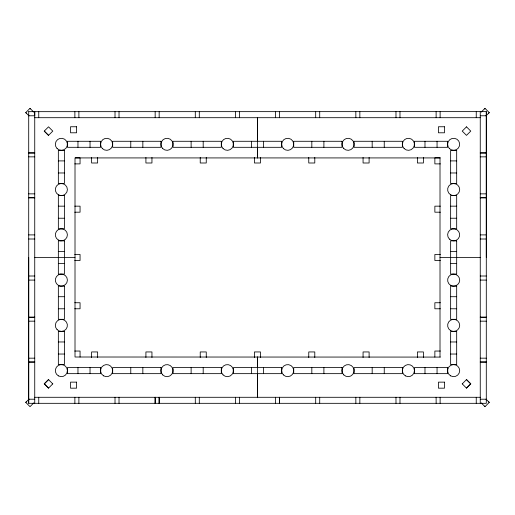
<?xml version="1.0" encoding="UTF-8"?>
<svg xmlns="http://www.w3.org/2000/svg" width="515" height="515" viewBox="0 0 515 515"><rect width="100%" height="100%" fill="white"/><g stroke="black" fill="none" stroke-linecap="round" stroke-linejoin="round"><path stroke-width="0.77" d="M28.698 234.898L34.737 234.898M28.698 193.852L34.737 193.852M28.698 152.743L34.737 152.743M486.295 111.665L486.295 403.322L28.698 403.322L28.711 257.468M28.698 399.215L34.737 399.215M28.698 358.17L34.737 358.17M34.737 317.06L28.698 317.086M34.737 276.008L28.698 276.008M440.01 357.011L440.01 157.925L75.01 157.925L75.01 357.011L440.402 357.082M257.513 373.652L257.513 397.696L257.513 357.011L257.513 367.613M257.513 147.316L257.513 157.925L257.513 118.038L257.513 141.284M480.257 152.743L486.295 152.743M480.257 234.898L486.295 234.898M480.257 193.852L486.295 193.852M480.257 358.17L486.295 358.17M480.257 317.06L486.295 317.06M480.257 276.008L486.295 276.008M486.308 257.468L486.308 111.626L28.698 111.665M486.295 399.215L480.257 399.215M26.31 113.171L25.75 112.611L30.018 108.343L33.797 112.122M44.239 131.1L48.532 126.832L52.8 131.1L48.507 135.368L44.239 131.1L48.532 135.368M33.797 402.878L30.018 406.657L25.75 402.389L26.31 401.829M25.75 402.389L28.995 399.151M48.507 379.632L44.239 383.9L48.507 388.168L52.8 383.836M481.203 112.116L484.982 108.343L489.25 112.605L488.69 113.165M484.422 108.903L484.982 108.343M486.006 115.849L489.25 112.605M462.225 383.9L466.493 379.568L470.762 383.836L466.493 388.104M481.203 402.885L484.982 406.657L489.25 402.395L488.69 401.835M74.875 111.665L74.875 117.697M115.012 111.665L115.012 117.697M155.15 111.665L155.176 117.697M195.288 111.665L195.314 117.697M235.419 111.665L235.452 117.697M275.557 111.665L275.557 117.697M315.695 111.665L315.695 117.697M355.833 111.665L355.865 117.697M395.971 111.665L396.003 117.697M436.108 111.665L436.141 117.697M476.246 111.665L476.246 117.697M74.875 397.29L74.875 403.322M115.012 397.29L115.012 403.322M195.288 397.29L195.314 403.322M235.419 397.29L235.452 403.322M275.557 397.29L275.557 403.322M315.695 397.29L315.695 403.322M355.833 397.29L355.865 403.322M395.971 397.29L396.003 403.322M436.108 397.29L436.141 403.322M476.246 397.29L476.246 403.322M28.698 115.772L34.737 115.772L34.737 111.665L34.737 403.322M480.257 115.772L486.295 115.772M34.737 117.697L480.257 117.697M28.698 153.155L34.737 153.155M480.257 153.155L486.295 153.155M28.698 156.85L34.737 156.85M480.257 156.85L486.295 156.85M75.306 157.854L80.057 157.854L80.057 163.886L74.739 163.886M440.402 157.854L434.86 157.854L434.86 163.886L440.402 163.886M58.35 160.899L64.381 160.899M450.638 160.899L456.676 160.899M58.35 172.969L64.381 172.969M450.638 172.969L456.676 172.969M28.698 197.515L34.737 197.515M480.257 197.515L486.295 197.515M28.698 197.927L34.737 197.927M480.257 197.927L486.295 197.927M58.35 206.161L64.381 206.161M74.739 206.161L80.057 206.161L80.057 212.193L74.739 212.193M440.402 206.161L434.86 206.161L434.86 212.193L440.402 212.193M450.638 206.161L456.676 206.161M58.35 218.231L64.381 218.231M450.638 218.231L456.676 218.231M28.698 239.005L34.737 239.005M480.257 239.005L486.295 239.005M58.35 251.423L64.381 251.423M450.638 251.423L456.676 251.423M74.739 254.468L80.057 254.468L80.057 260.5L74.739 260.5M440.402 254.468L434.86 254.468L434.86 260.5L440.402 260.5M34.318 257.468L75.01 257.468M440.01 257.468L480.701 257.468M58.35 263.506L64.381 263.506M450.638 263.506L456.676 263.506M28.698 280.089L34.737 280.089M480.257 280.089L486.295 280.089M58.35 296.704L64.381 296.704M450.638 296.704L456.676 296.704M74.739 302.736L80.057 302.736L80.057 308.775L74.739 308.775M440.402 302.736L434.86 302.736L434.86 308.775L440.402 308.775M58.35 308.775L64.381 308.775M450.638 308.775L456.676 308.775M28.698 317.472L34.737 317.472M480.257 317.472L486.295 317.472M28.698 321.167L34.737 321.167M480.257 321.167L486.295 321.167M58.35 341.966L64.381 341.966M450.638 341.966L456.676 341.966M74.739 351.043L80.057 351.043L80.057 357.082M440.402 351.043L434.86 351.043L434.86 357.082M58.35 354.037L64.381 354.037M450.638 354.037L456.676 354.037M28.698 361.833L34.737 361.833M480.257 361.833L486.295 361.833M28.698 362.245L34.737 362.245M480.257 362.245L486.295 362.245M34.737 397.29L480.257 397.29M466.493 379.632L470.762 383.9L466.493 388.168L462.225 383.836M486.006 399.151L489.25 402.395M484.422 406.097L484.982 406.657M30.018 108.343L30.578 108.903M25.75 112.611L28.995 115.849M52.775 383.9L48.532 379.568L44.264 383.836L48.532 388.104M480.257 111.665L480.257 403.322M440.125 111.665L440.125 117.697M440.125 397.29L440.125 403.322M437.055 141.284L437.055 147.316M437.055 367.613L437.055 373.652M424.984 141.284L424.984 147.316M424.984 367.613L424.984 373.652M423.42 157.455L423.42 162.998L417.388 162.998L417.388 157.455M423.42 357.487L423.42 351.945L417.388 351.945L417.388 357.487M399.988 111.665L399.988 117.697M399.988 397.29L399.988 403.322M384.248 141.284L384.248 147.316M384.248 367.613L384.248 373.652M372.178 141.284L372.178 147.316M372.178 367.613L372.178 373.652M369.107 157.455L369.107 162.998L363.069 162.998L363.069 157.455M369.107 357.487L369.107 351.945L363.069 351.945L363.069 357.487M359.85 111.665L359.85 117.697M359.85 397.29L359.85 403.322M323.896 141.284L323.896 147.316M323.896 367.613L323.896 373.652M319.712 111.665L319.712 117.697M319.712 397.29L319.712 403.322M314.787 157.455L314.787 162.998L308.755 162.998L308.755 157.455M314.787 357.487L314.787 351.945L308.755 351.945L308.755 357.487M311.826 141.284L311.826 147.316M311.826 367.613L311.826 373.652M279.574 111.665L279.574 117.697M263.545 141.284L263.545 147.316M263.545 367.613L263.545 373.652M260.474 157.455L260.474 162.998L254.436 162.998L254.436 157.455M260.474 357.487L260.474 351.945L254.436 351.945L254.436 357.487M251.475 141.284L251.475 147.316M251.475 367.613L251.475 373.652M239.436 111.665L239.436 117.697M239.436 397.29L239.436 403.322M206.264 157.455L206.264 162.998L200.232 162.998L200.232 157.455M206.264 357.487L206.264 351.945L200.232 351.945L200.232 357.487M203.193 141.284L203.193 147.316M203.193 367.613L203.193 373.652M199.299 111.665L199.299 117.697M199.299 397.29L199.299 403.322M191.123 141.284L191.123 147.316M191.123 367.613L191.123 373.652M159.161 111.665L159.161 117.697M151.951 157.455L151.951 162.998L145.912 162.998L145.912 157.455M151.951 357.487L151.951 351.945L145.912 351.945L145.912 357.487M142.842 141.284L142.842 147.316M142.842 367.613L142.842 373.652M130.771 141.284L130.771 147.316M130.771 367.613L130.771 373.652M119.023 111.665L119.023 117.697M119.023 397.29L119.023 403.322M97.631 157.455L97.631 162.998L91.599 162.998L91.599 157.455M97.631 357.487L97.631 351.945L91.599 351.945L91.599 357.487M90.035 141.284L90.035 147.316M90.035 367.613L90.035 373.652M78.885 111.665L78.885 117.697M78.885 397.29L78.885 403.322M77.965 141.284L77.965 147.316M77.965 367.613L77.965 373.652M38.747 111.665L38.747 117.697M38.747 397.29L38.747 403.322M28.711 111.626L28.698 403.322M155.15 397.29L155.15 403.322L155.176 397.29M159.161 397.29L159.161 403.322L159.161 397.29M279.574 397.29L279.574 403.322L279.574 397.29M466.493 126.832L462.225 131.1L466.493 135.368L470.762 131.1L466.493 126.832M76.587 126.754L70.536 126.754L70.549 132.793L76.587 132.793L76.574 126.754M444.471 126.754L438.439 126.754L438.439 132.793L444.471 132.793L444.471 126.754M100.599 141.284L67.401 141.284L67.401 147.316L100.599 147.316L100.599 141.284M160.95 141.284L112.669 141.284L112.669 147.316L160.95 147.316L160.95 141.284M221.302 141.284L173.021 141.284L173.021 147.316L221.302 147.316L221.302 141.284M281.654 141.284L233.372 141.284L233.372 147.316L281.654 147.316L281.654 141.284M342.005 141.284L293.724 141.284L293.724 147.316L342.005 147.316L342.005 141.284M402.357 141.284L354.075 141.284L354.075 147.316L402.357 147.316L402.357 141.284M447.619 141.284L414.427 141.284L414.427 147.316L447.619 147.316L447.619 141.284M64.381 150.335L58.35 150.335L58.35 183.533L64.381 183.533L64.381 150.335M456.676 150.335L450.638 150.335L450.638 183.533L456.676 183.533L456.676 150.335M64.381 195.603L58.35 195.603L58.35 228.795L64.381 228.795L64.381 195.603M456.676 195.603L450.638 195.603L450.638 228.795L456.676 228.795L456.676 195.603M64.381 240.866L58.35 240.866L58.35 274.07L64.381 274.07L64.381 240.866M456.676 240.866L450.638 240.866L450.638 274.07L456.676 274.07L456.676 240.866M64.381 286.14L58.35 286.14L58.35 319.332L64.381 319.332L64.381 286.14M456.676 286.14L450.638 286.14L450.638 319.332L456.676 319.332L456.676 286.14M64.381 331.402L58.35 331.402L58.35 364.594L64.381 364.594L64.381 331.402M456.676 331.402L450.638 331.402L450.638 364.594L456.676 364.594L456.676 331.402M100.599 367.613L67.401 367.613L67.401 373.652L100.599 373.652L100.599 367.613M160.95 367.613L112.669 367.613L112.669 373.652L160.95 373.652L160.95 367.613M221.302 367.613L173.021 367.613L173.021 373.652L221.302 373.652L221.302 367.613M281.654 367.613L233.372 367.613L233.372 373.652L281.654 373.652L281.654 367.613M342.005 367.613L293.724 367.613L293.724 373.652L342.005 373.652L342.005 367.613M402.357 367.613L354.075 367.613L354.075 373.652L402.357 373.652L402.357 367.613M447.619 367.613L414.427 367.613L414.427 373.652L447.619 373.652L447.619 367.613M76.587 382.143L70.536 382.13L70.536 388.181L76.587 388.175L76.574 382.13M444.471 382.143L438.439 382.143L438.439 388.181L444.471 388.175L444.471 382.13M223.066 148.565A6.038 6.038 0 0 0 233.166 145.861A6.038 6.038 0 0 0 225.776 138.471A6.038 6.038 0 0 0 223.066 148.565M162.714 148.565A6.038 6.038 0 0 0 172.815 145.861A6.038 6.038 0 0 0 165.424 138.471A6.038 6.038 0 0 0 162.714 148.565M102.363 148.565A6.038 6.038 0 0 0 112.463 145.861A6.038 6.038 0 0 0 105.066 138.471A6.038 6.038 0 0 0 102.363 148.565M58.35 240.054A6.038 6.038 0 0 0 67.401 234.827A6.038 6.038 0 0 0 58.35 229.6A6.038 6.038 0 0 0 58.35 240.054M58.35 194.792A6.038 6.038 0 0 0 67.401 189.565A6.038 6.038 0 0 0 58.35 184.338A6.038 6.038 0 0 0 58.35 194.792M57.101 148.565A6.038 6.038 0 0 0 67.195 145.861A6.038 6.038 0 0 0 59.804 138.471A6.038 6.038 0 0 0 57.101 148.565M223.066 374.901A6.038 6.038 0 0 0 233.166 372.197A6.038 6.038 0 0 0 225.776 364.807A6.038 6.038 0 0 0 223.066 374.901M162.714 374.901A6.038 6.038 0 0 0 172.815 372.197A6.038 6.038 0 0 0 165.424 364.807A6.038 6.038 0 0 0 162.714 374.901M103.612 375.86A6.038 6.038 0 0 0 112.669 370.633A6.038 6.038 0 0 0 103.612 365.405A6.038 6.038 0 0 0 103.612 375.86M58.35 285.336A6.038 6.038 0 0 0 67.401 280.109A6.038 6.038 0 0 0 58.35 274.881A6.038 6.038 0 0 0 58.35 285.336M57.101 329.639A6.038 6.038 0 0 0 67.195 326.935A6.038 6.038 0 0 0 59.804 319.538A6.038 6.038 0 0 0 57.101 329.639M58.35 375.86A6.038 6.038 0 0 0 67.401 370.633A6.038 6.038 0 0 0 58.35 365.405A6.038 6.038 0 0 0 58.35 375.86M283.417 374.901A6.038 6.038 0 0 0 293.518 372.197A6.038 6.038 0 0 0 286.121 364.807A6.038 6.038 0 0 0 283.417 374.901M343.769 374.901A6.038 6.038 0 0 0 353.869 372.197A6.038 6.038 0 0 0 346.473 364.807A6.038 6.038 0 0 0 343.769 374.901M405.369 375.86A6.038 6.038 0 0 0 414.427 370.633A6.038 6.038 0 0 0 405.369 365.405A6.038 6.038 0 0 0 405.369 375.86M450.638 285.336A6.038 6.038 0 0 0 459.689 280.109A6.038 6.038 0 0 0 450.638 274.881A6.038 6.038 0 0 0 450.638 285.336M450.638 330.598A6.038 6.038 0 0 0 459.689 325.371A6.038 6.038 0 0 0 450.638 320.143A6.038 6.038 0 0 0 450.638 330.598M450.638 375.86A6.038 6.038 0 0 0 459.689 370.633A6.038 6.038 0 0 0 450.638 365.405A6.038 6.038 0 0 0 450.638 375.86M283.417 148.565A6.038 6.038 0 0 0 293.518 145.861A6.038 6.038 0 0 0 286.121 138.471A6.038 6.038 0 0 0 283.417 148.565M343.769 148.565A6.038 6.038 0 0 0 353.869 145.861A6.038 6.038 0 0 0 346.473 138.471A6.038 6.038 0 0 0 343.769 148.565M404.121 148.565A6.038 6.038 0 0 0 414.221 145.861A6.038 6.038 0 0 0 406.824 138.471A6.038 6.038 0 0 0 404.121 148.565M449.383 239.095A6.038 6.038 0 0 0 459.483 236.391A6.038 6.038 0 0 0 452.093 229.001A6.038 6.038 0 0 0 449.383 239.095M450.638 194.792A6.038 6.038 0 0 0 459.689 189.565A6.038 6.038 0 0 0 450.638 184.338A6.038 6.038 0 0 0 450.638 194.792M449.383 148.565A6.038 6.038 0 0 0 459.483 145.861A6.038 6.038 0 0 0 452.093 138.471A6.038 6.038 0 0 0 449.383 148.565"/></g></svg>
